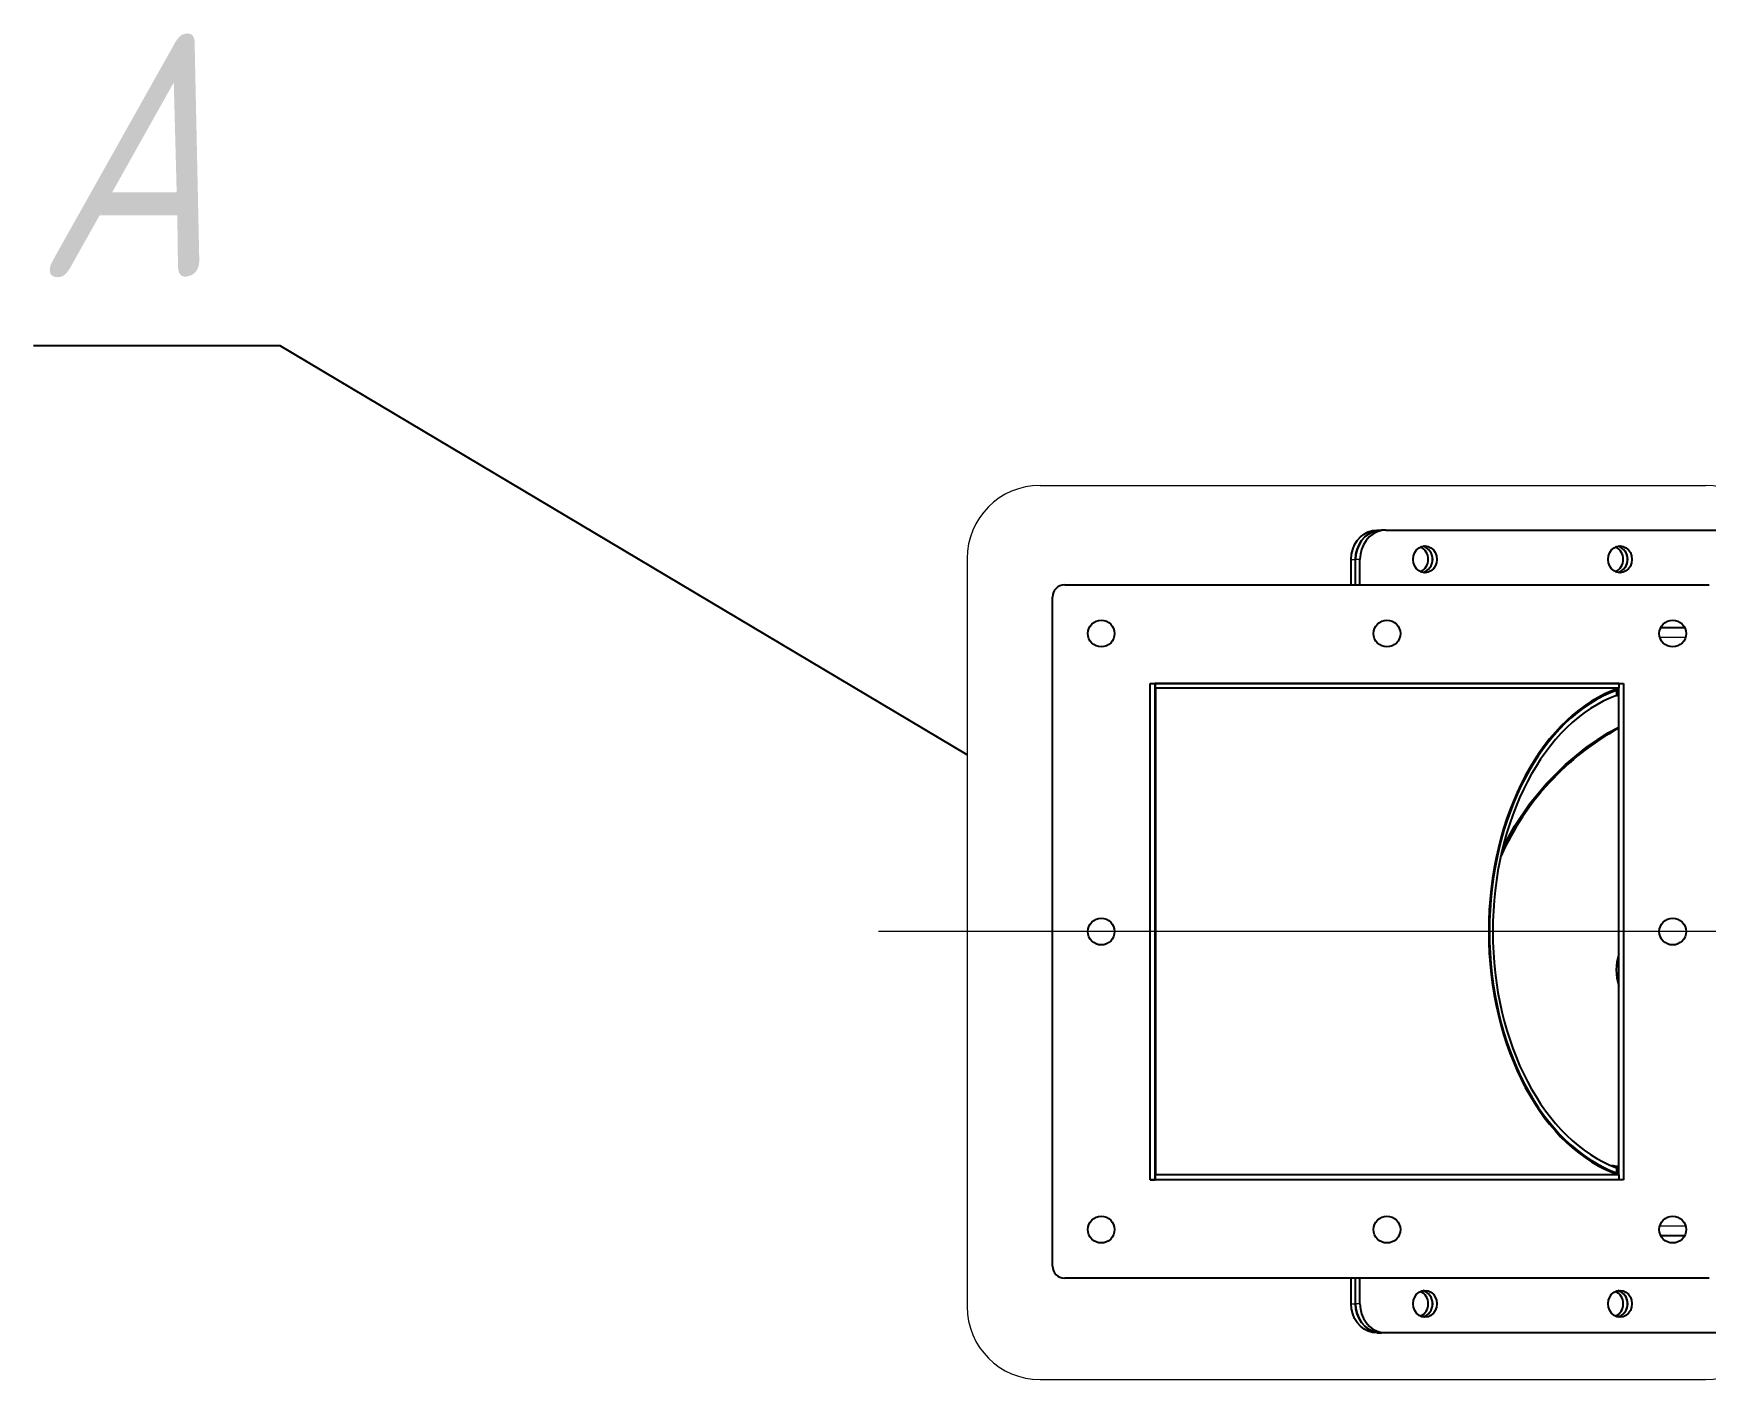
# Paper-space layout 'Лист1' of a CAD drawing. Header units: millimetres. Extents: x 0 to 594, y -1 to 420.
# Drawn here: x 59.15 to 93.52, y 63.76 to 91.43 of the extents above; entities that cross this region are included whole.
import ezdxf

# ---------------------------------------------------------------- set-up
doc = ezdxf.new("R2010")
doc.units = ezdxf.units.MM
doc.linetypes.add('SLD-Сплошная', pattern=[0])
doc.styles.add('SLDTEXTSTYLE1', font='')
doc.styles.get("Standard").update_dxf_attribs({"font": ''})
doc.styles.get('SLDTEXTSTYLE1').set_extended_font_data('ГОСТ тип А', italic=True)
doc.styles.get('Standard').set_extended_font_data('ГОСТ ТИП А', italic=True)
doc.dimstyles.new('SLDDIMSTYLE5', dxfattribs={"dimtxt": 0.18, "dimasz": 3, "dimexe": 0, "dimexo": 0.0625, "dimgap": 0, "dimtad": 0, "dimtih": 1, "dimtoh": 1, "dimdec": 0, "dimrnd": 1e-09, "dimzin": 0, "dimdsep": 46, "dimtxsty": 'Standard', "dimblk1": 'NONE', "dimblk2": 'NONE', "dimsah": 1, "dimcen": 0.09, "dimadec": 0, "dimazin": 0, "dimtfac": 3, "dimtdec": 0, "dimtofl": 0, "dimtmove": 0, "dimatfit": 3, "dimldrblk": 'NONE', "dimfxl": 1, "dimfrac": 2, "dimtolj": 1, "dimtzin": 0, "dimarcsym": 0})

# ---------------------------------------------------------------- blocks, each defined once
blk = doc.blocks.new('SW_CENTERMARKSYMBOL_0')
at = {"color": 0, "linetype": 'SLD-Сплошная', "lineweight": 18}
blk.add_line((-0.25, 0), (-134.03, 0), dxfattribs=at)
blk = doc.blocks.new('_None')

psp = doc.layouts.new('Лист1')

# ---------------------------------------------------------------- linework, layer by layer
at = {"color": 7, "linetype": 'SLD-Сплошная', "lineweight": 18}
for p, q in [((79.8392, 82.1359), (93.5202, 82.1359)), ((78.3392, 80.6359), (78.3392, 65.2608)), ((79.8392, 63.7608), (93.5202, 63.7608))]:
    psp.add_line(p, q, dxfattribs=at)
at = {"color": 7, "linetype": 'SLD-Сплошная', "lineweight": 25}
for p, q in [((86.7691, 81.2181), (86.8599, 81.2181)), ((86.9507, 81.2181), (86.8599, 81.2181)), ((86.9507, 81.2181), (96.5736, 81.2181)), ((86.2345, 80.0931), (86.2345, 80.6181)), ((86.3253, 80.0931), (86.3253, 80.6181)), ((86.4161, 80.0931), (86.4161, 80.6181)), ((80.3457, 80.0931), (93.5956, 80.0931)), ((80.0957, 66.0931), (80.0957, 79.8431)), ((92.5999, 79.2181), (93.0898, 79.2181)), ((82.1046, 78.0681), (91.8366, 78.0681)), ((82.1046, 67.8681), (82.1046, 78.0681)), ((82.1046, 78.0681), (82.2046, 78.0681)), ((82.2046, 67.8681), (82.2046, 78.0681)), ((82.2046, 78.0681), (82.2046, 77.9681)), ((91.7366, 78.0681), (82.2046, 78.0681)), ((91.7366, 78.0681), (91.7366, 77.9681)), ((91.8366, 78.0681), (91.8366, 67.8681)), ((91.7366, 77.9681), (82.2046, 77.9681)), ((91.6901, 77.9249), (91.7366, 77.9249)), ((91.6901, 77.9249), (91.6901, 77.822)), ((91.6901, 77.822), (91.7366, 77.822)), ((91.7366, 67.9681), (91.7366, 77.9681)), ((91.7366, 68.1353), (91.5935, 68.1586)), ((91.7231, 68.1375), (91.6238, 68.1447)), ((91.7366, 68.1143), (91.6901, 68.1143)), ((91.6901, 68.1143), (91.6901, 68.0113)), ((91.8366, 67.8681), (82.1046, 67.8681)), ((82.1046, 67.8681), (82.2046, 67.8681)), ((82.2046, 67.9681), (82.2046, 67.8681)), ((91.7366, 67.9681), (82.2046, 67.9681)), ((91.7366, 67.8681), (82.2046, 67.8681)), ((91.7366, 68.0113), (91.6901, 68.0113)), ((91.7366, 67.9681), (91.7366, 67.8681)), ((92.5999, 66.7181), (93.0898, 66.7181)), ((93.5956, 65.8431), (80.3457, 65.8431)), ((86.2345, 65.3181), (86.2345, 65.8431)), ((86.3253, 65.3181), (86.3253, 65.8431)), ((86.4161, 65.3181), (86.4161, 65.8431)), ((86.7691, 64.7181), (86.8599, 64.7181)), ((86.9507, 64.7181), (86.8599, 64.7181)), ((96.5736, 64.7181), (86.9507, 64.7181))]:
    psp.add_line(p, q, dxfattribs=at)
at = {"color": 8, "linetype": 'SLD-Сплошная', "lineweight": 18}
for p, q in [((86.2345, 80.6181), (86.3253, 80.6181)), ((86.4161, 80.6181), (86.3253, 80.6181)), ((92.5802, 79.0181), (93.1094, 79.0181)), ((82.2247, 67.9681), (82.2247, 77.9681)), ((92.5802, 66.9181), (93.1094, 66.9181)), ((86.2345, 65.3181), (86.3253, 65.3181)), ((86.4161, 65.3181), (86.3253, 65.3181))]:
    psp.add_line(p, q, dxfattribs=at)
at = {"color": 7, "linetype": 'SLD-Сплошная', "lineweight": 25, "flags": 128}
for points in [[(86.2345, 80.6181), (86.2426, 80.7223), (86.2667, 80.8233), (86.3061, 80.9181), (86.3596, 81.0038), (86.4255, 81.0777), (86.5018, 81.1377), (86.5863, 81.1819), (86.6763, 81.209), (86.7691, 81.2181)], [(86.3253, 80.6181), (86.3334, 80.7223), (86.3575, 80.8233), (86.3969, 80.9181), (86.4504, 81.0038), (86.5163, 81.0777), (86.5926, 81.1377), (86.6771, 81.1819), (86.7671, 81.209), (86.8599, 81.2181)], [(86.8599, 81.2181), (86.7671, 81.209), (86.6771, 81.1819), (86.5926, 81.1377), (86.5163, 81.0777), (86.4504, 81.0038), (86.3969, 80.9181), (86.3575, 80.8233), (86.3334, 80.7223), (86.3253, 80.6181)], [(86.9507, 81.2181), (86.8579, 81.209), (86.7679, 81.1819), (86.6834, 81.1377), (86.6071, 81.0777), (86.5412, 81.0038), (86.4877, 80.9181), (86.4483, 80.8233), (86.4242, 80.7223), (86.4161, 80.6181)], [(87.9976, 80.6181), (87.9893, 80.5469), (87.9648, 80.4806), (87.9259, 80.4237), (87.8751, 80.38), (87.816, 80.3525), (87.7526, 80.3431), (87.6892, 80.3525), (87.6301, 80.38), (87.5793, 80.4237), (87.5404, 80.4806), (87.5159, 80.5469), (87.5076, 80.6181), (87.5159, 80.6893), (87.5404, 80.7556), (87.5793, 80.8126), (87.6301, 80.8563), (87.6892, 80.8838), (87.7526, 80.8931), (87.816, 80.8838), (87.8751, 80.8563), (87.9259, 80.8126), (87.9648, 80.7556), (87.9893, 80.6893), (87.9976, 80.6181)], [(92.0072, 80.6181), (91.9988, 80.5469), (91.9743, 80.4806), (91.9354, 80.4237), (91.8846, 80.38), (91.8255, 80.3525), (91.7621, 80.3431), (91.6987, 80.3525), (91.6396, 80.38), (91.5889, 80.4237), (91.5499, 80.4806), (91.5255, 80.5469), (91.5171, 80.6181), (91.5255, 80.6893), (91.5499, 80.7556), (91.5889, 80.8126), (91.6396, 80.8563), (91.6987, 80.8838), (91.7621, 80.8931), (91.8255, 80.8838), (91.8846, 80.8563), (91.9354, 80.8126), (91.9743, 80.7556), (91.9988, 80.6893), (92.0072, 80.6181)], [(89.3527, 74.6978), (89.5929, 75.1355), (89.9012, 75.5899), (90.2518, 76.0139), (90.6415, 76.4026), (91.0665, 76.7513), (91.5146, 77.051), (91.7366, 77.1698)], [(86.7691, 64.7181), (86.6763, 64.7272), (86.5863, 64.7543), (86.5018, 64.7985), (86.4255, 64.8585), (86.3596, 64.9324), (86.3061, 65.0181), (86.2667, 65.1129), (86.2426, 65.2139), (86.2345, 65.3181)], [(86.8599, 64.7181), (86.7671, 64.7272), (86.6771, 64.7543), (86.5926, 64.7985), (86.5163, 64.8585), (86.4504, 64.9324), (86.3969, 65.0181), (86.3575, 65.1129), (86.3334, 65.2139), (86.3253, 65.3181)], [(86.3253, 65.3181), (86.3334, 65.2139), (86.3575, 65.1129), (86.3969, 65.0181), (86.4504, 64.9324), (86.5163, 64.8585), (86.5926, 64.7985), (86.6771, 64.7543), (86.7671, 64.7272), (86.8599, 64.7181)], [(86.4161, 65.3181), (86.4242, 65.2139), (86.4483, 65.1129), (86.4877, 65.0181), (86.5412, 64.9324), (86.6071, 64.8585), (86.6834, 64.7985), (86.7679, 64.7543), (86.8579, 64.7272), (86.9507, 64.7181)], [(87.9976, 65.3181), (87.9893, 65.2469), (87.9648, 65.1806), (87.9259, 65.1237), (87.8751, 65.08), (87.816, 65.0525), (87.7526, 65.0431), (87.6892, 65.0525), (87.6301, 65.08), (87.5793, 65.1237), (87.5404, 65.1806), (87.5159, 65.2469), (87.5076, 65.3181), (87.5159, 65.3893), (87.5404, 65.4556), (87.5793, 65.5126), (87.6301, 65.5563), (87.6892, 65.5838), (87.7526, 65.5931), (87.816, 65.5838), (87.8751, 65.5563), (87.9259, 65.5126), (87.9648, 65.4556), (87.9893, 65.3893), (87.9976, 65.3181)], [(92.0072, 65.3181), (91.9988, 65.2469), (91.9743, 65.1806), (91.9354, 65.1237), (91.8846, 65.08), (91.8255, 65.0525), (91.7621, 65.0431), (91.6987, 65.0525), (91.6396, 65.08), (91.5889, 65.1237), (91.5499, 65.1806), (91.5255, 65.2469), (91.5171, 65.3181), (91.5255, 65.3893), (91.5499, 65.4556), (91.5889, 65.5126), (91.6396, 65.5563), (91.6987, 65.5838), (91.7621, 65.5931), (91.8255, 65.5838), (91.8846, 65.5563), (91.9354, 65.5126), (91.9743, 65.4556), (91.9988, 65.3893), (92.0072, 65.3181)]]:
    psp.add_lwpolyline(points, dxfattribs=at)
at = {"color": 7, "linetype": 'SLD-Сплошная', "lineweight": 25}
for centre in [(81.0964, 79.0931), (86.9706, 79.0931), (92.8448, 79.0931), (81.0964, 72.9681), (92.8448, 72.9681), (81.0964, 66.8431), (86.9706, 66.8431), (92.8448, 66.8431)]:
    psp.add_circle(centre, 0.275, dxfattribs=at)
at = {"color": 7, "linetype": 'SLD-Сплошная', "lineweight": 18}
for centre, start, end in [((79.8392, 80.6359), 90, 180), ((93.5202, 80.6359), 0, 90), ((79.8392, 65.2608), 180, 270), ((93.5202, 65.2608), 270, 0)]:
    psp.add_arc(centre, 1.5, start, end, dxfattribs=at)
at = {"color": 7, "linetype": 'SLD-Сплошная', "lineweight": 25}
for centre, radius, start, end in [((87.5336, 80.6181), 0.2858, 296.64921, 63.35079), ((87.6303, 80.6181), 0.281, 285.88208, 74.11792), ((87.6409, 80.6305), 0.2662, 357.33226, 75.57501), ((91.5432, 80.6181), 0.2858, 296.64921, 63.35079), ((91.6398, 80.6181), 0.281, 285.88208, 74.11792), ((91.6504, 80.6305), 0.2662, 357.33226, 75.57501), ((87.6409, 80.6057), 0.2662, 284.42499, 2.66774), ((91.6504, 80.6057), 0.2662, 284.42499, 2.66774), ((80.3457, 79.8431), 0.25, 90, 180), ((94.4407, 72.2256), 5.6165, 118.77999, 155.80451), ((92.7895, 72.1803), 1.1044, 162.43677, 197.56323), ((80.3457, 66.0931), 0.25, 180, 270), ((87.5336, 65.3181), 0.2858, 296.64921, 63.35079), ((87.6303, 65.3181), 0.281, 285.88208, 74.11792), ((87.6409, 65.3305), 0.2662, 357.33226, 75.57501), ((87.6409, 65.3057), 0.2662, 284.42499, 2.66774), ((91.5432, 65.3181), 0.2858, 296.64921, 63.35079), ((91.6398, 65.3181), 0.281, 285.88208, 74.11792), ((91.6504, 65.3305), 0.2662, 357.33226, 75.57501), ((91.6504, 65.3057), 0.2662, 284.42499, 2.66774)]:
    psp.add_arc(centre, radius, start, end, dxfattribs=at)
for major_axis, start_param, end_param in [((0, 5.125), 0.2213144, 2.9202782), ((0, 5.1), 0.2375212, 2.9040715), ((0, 5), 0.2423659, 2.8992268)]:
    psp.add_ellipse((92.4936, 72.9681), major_axis=major_axis, ratio=0.6695806, start_param=start_param, end_param=end_param, dxfattribs=at)

# ---------------------------------------------------------------- block references
at = {"color": 7, "linetype": 'SLD-Сплошная', "lineweight": 18}
psp.add_blockref('SW_CENTERMARKSYMBOL_0', (210.5445, 72.9681), dxfattribs=at)

# ---------------------------------------------------------------- texts
at = {"color": 7, "linetype": 'SLD-Сплошная', "lineweight": 18, "insert": (59.1456, 91.4266), "char_height": 5, "attachment_point": 1, "style": 'SLDTEXTSTYLE1'}
psp.add_mtext('A', dxfattribs=at)

# ---------------------------------------------------------------- leaders
at = {"color": 7, "linetype": 'SLD-Сплошная', "lineweight": 18, "has_arrowhead": 0}
psp.add_leader([(78.3392, 76.5999), (64.2206, 85.0032), (59.1456, 85.0032)], dimstyle='SLDDIMSTYLE5', dxfattribs=at)

doc.saveas('drawing.dxf')
